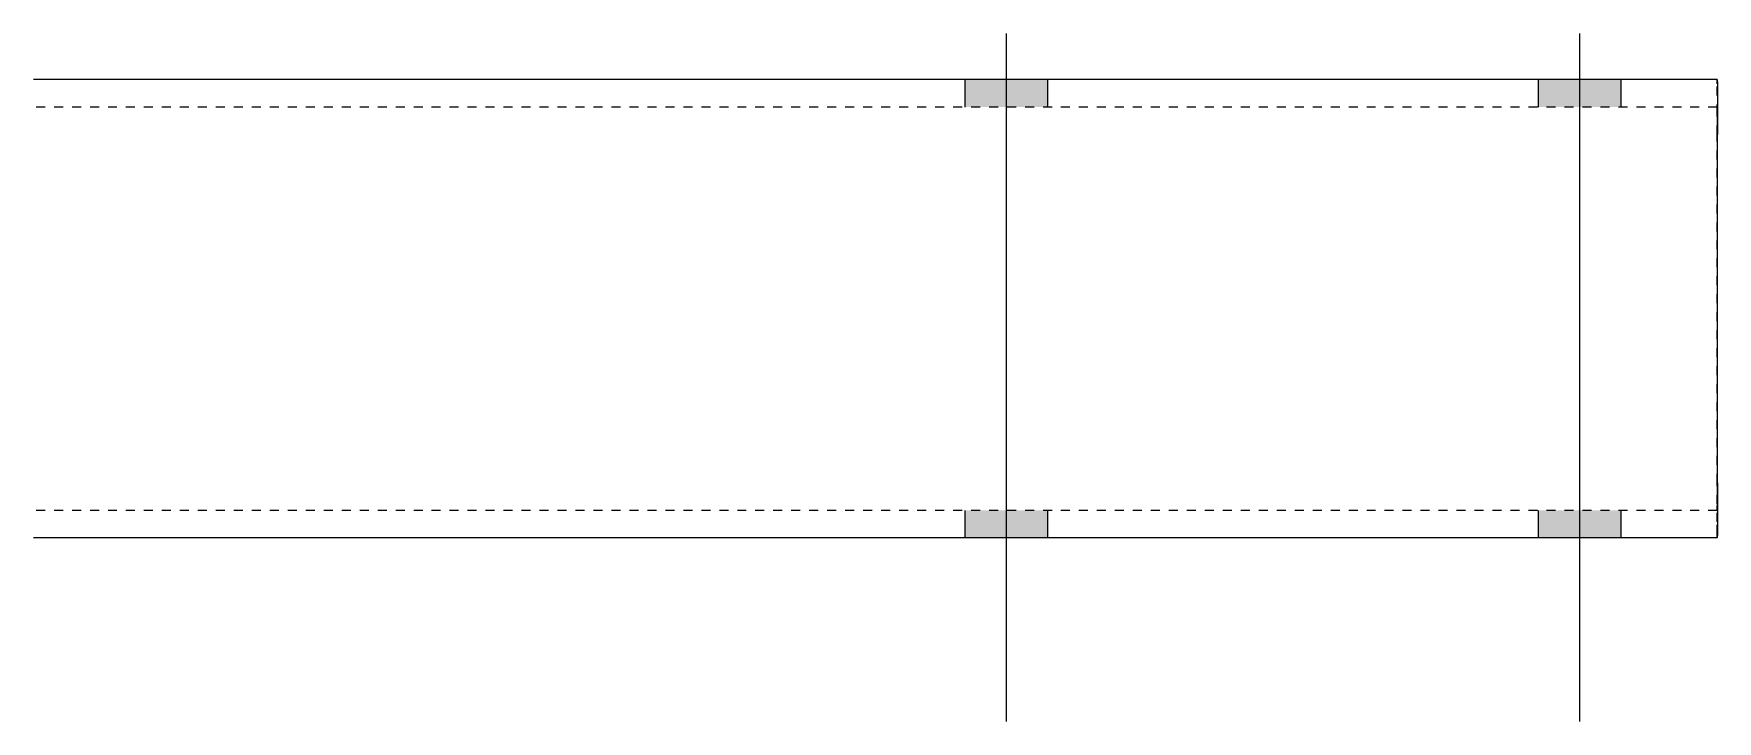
# Model space of a CAD drawing. Header units: millimetres. Extents: x 6 to 16835, y -12 to 232.
# Drawn here: x 16468.1 to 16835.2, y -12.5 to 137.5 of the extents above; entities that cross this region are included whole.
import ezdxf

# ---------------------------------------------------------------- set-up
doc = ezdxf.new("R2010")
doc.units = ezdxf.units.MM
doc.linetypes.add('DXK_LINE_DOT2', pattern=[3.9198, 1.9599, -1.9599])
doc.layers.add('STÅL', color=7, linetype='Continuous')

msp = doc.modelspace()

# ---------------------------------------------------------------- hatches: boundary and pattern name
at = {"layer": 'STÅL', "linetype": 'Continuous'}
for points in [[(16689.14, 127.5), (16671.14, 127.5), (16671.14, 121.5), (16689.14, 121.5)], [(16689.14, 127.5), (16671.14, 127.5), (16671.14, 121.5), (16689.14, 121.5)], [(16814.14, 127.5), (16796.14, 127.5), (16796.14, 121.5), (16814.14, 121.5)], [(16814.14, 127.5), (16796.14, 127.5), (16796.14, 121.5), (16814.14, 121.5)], [(16689.14, 33.5), (16671.14, 33.5), (16671.14, 27.5), (16689.14, 27.5)], [(16689.14, 33.5), (16671.14, 33.5), (16671.14, 27.5), (16689.14, 27.5)], [(16814.14, 33.5), (16796.14, 33.5), (16796.14, 27.5), (16814.14, 27.5)], [(16814.14, 33.5), (16796.14, 33.5), (16796.14, 27.5), (16814.14, 27.5)]]:
    msp.add_hatch(color=3, dxfattribs=at).paths.add_polyline_path(points)

# ---------------------------------------------------------------- linework, layer by layer
at = {"layer": 'STÅL', "color": 3, "linetype": 'Continuous'}
for p, q in [((16680.14, 137.5), (16680.14, -12.5)), ((16680.14, 137.5), (16680.14, -12.5)), ((16805.14, 137.5), (16805.14, -12.5)), ((16805.14, 137.5), (16805.14, -12.5)), ((16671.14, 127.5), (16671.14, 121.5)), ((16671.14, 127.5), (16671.14, 121.5)), ((16689.14, 127.5), (16689.14, 121.5)), ((16689.14, 127.5), (16689.14, 121.5)), ((16796.14, 127.5), (16796.14, 121.5)), ((16796.14, 127.5), (16796.14, 121.5)), ((16814.14, 127.5), (16814.14, 121.5)), ((16814.14, 127.5), (16814.14, 121.5)), ((16671.14, 33.5), (16671.14, 27.5)), ((16671.14, 33.5), (16671.14, 27.5)), ((16689.14, 33.5), (16689.14, 27.5)), ((16689.14, 33.5), (16689.14, 27.5)), ((16796.14, 33.5), (16796.14, 27.5)), ((16796.14, 33.5), (16796.14, 27.5)), ((16814.14, 33.5), (16814.14, 27.5)), ((16814.14, 33.5), (16814.14, 27.5))]:
    msp.add_line(p, q, dxfattribs=at)
at = {"layer": 'STÅL', "color": 2, "linetype": 'Continuous'}
for p, q in [((16835.17, 127.5), (16468.14, 127.5)), ((16835.17, 127.5), (16835.18, 126.59)), ((16835.18, 126.59), (16835.18, 123.99)), ((16835.18, 123.99), (16835.18, 120.09)), ((16835.18, 120.09), (16835.18, 115.5)), ((16835.18, 39.5), (16835.18, 115.5)), ((16835.18, 39.5), (16835.18, 34.91)), ((16835.18, 34.91), (16835.18, 31.01)), ((16835.18, 31.01), (16835.18, 28.41)), ((16835.17, 27.5), (16468.14, 27.5)), ((16835.18, 28.41), (16835.17, 27.5))]:
    msp.add_line(p, q, dxfattribs=at)
at = {"layer": 'STÅL', "color": 7, "linetype": 'DXK_LINE_DOT2'}
for p, q in [((16835.14, 126.59), (16835.15, 127.5)), ((16835.14, 123.99), (16835.14, 126.59)), ((16835.17, 121.5), (16468.14, 121.5)), ((16835.14, 120.09), (16835.14, 123.99)), ((16835.15, 121.04), (16835.15, 121.5)), ((16835.17, 121.04), (16835.17, 121.5)), ((16835.14, 120.09), (16835.15, 121.04)), ((16835.14, 119.74), (16835.14, 120.09)), ((16835.14, 115.5), (16835.14, 120.09)), ((16835.14, 119.74), (16835.14, 117.8)), ((16835.14, 117.8), (16835.14, 115.5)), ((16835.18, 120.09), (16835.17, 121.04)), ((16835.18, 117.8), (16835.18, 120.09)), ((16835.18, 115.5), (16835.18, 117.8)), ((16835.14, 39.5), (16835.14, 115.5)), ((16835.14, 39.5), (16835.14, 115.5)), ((16835.18, 39.5), (16835.18, 115.5)), ((16835.14, 39.5), (16835.14, 37.2)), ((16835.14, 34.91), (16835.14, 39.5)), ((16835.14, 37.2), (16835.14, 35.26)), ((16835.18, 37.2), (16835.18, 39.5)), ((16835.18, 35.26), (16835.18, 37.2)), ((16835.17, 33.5), (16468.14, 33.5)), ((16835.14, 35.26), (16835.15, 33.96)), ((16835.14, 31.01), (16835.14, 34.91)), ((16835.15, 33.96), (16835.15, 33.5)), ((16835.17, 33.96), (16835.18, 35.26)), ((16835.17, 33.5), (16835.17, 33.96)), ((16835.14, 28.41), (16835.14, 31.01)), ((16835.15, 27.5), (16835.14, 28.41))]:
    msp.add_line(p, q, dxfattribs=at)

doc.saveas('drawing.dxf')
